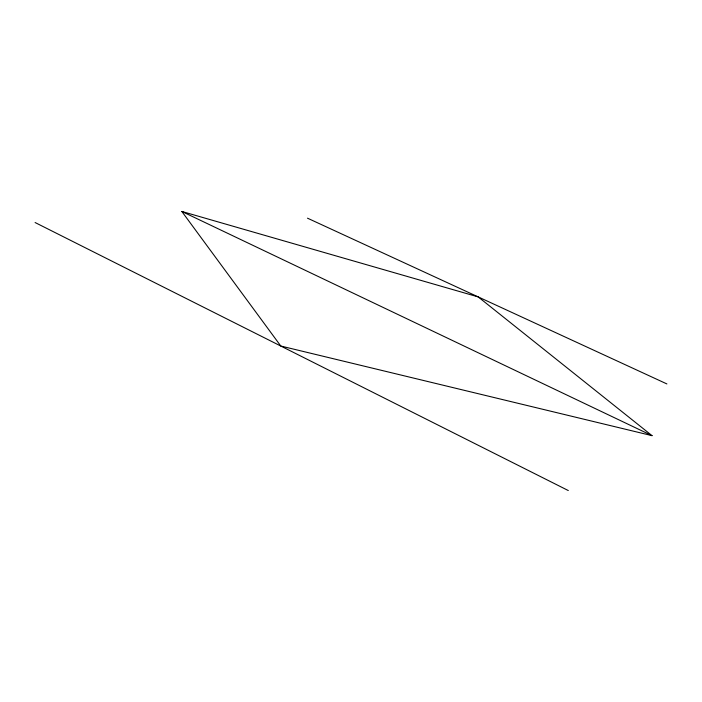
<?xml version="1.0" encoding="UTF-8"?>
<svg xmlns="http://www.w3.org/2000/svg" width="702" height="702" viewBox="0 0 702 702"><rect width="100%" height="100%" fill="white"/><g stroke="black" fill="none" stroke-linecap="round" stroke-linejoin="round"><path stroke-width="1.05" d="M652.053 435.661L280.8 346.033L181.818 211.451L478.185 296.902L652.053 435.661L181.818 211.451M307.485 218.173L666.9 383.933M35.1 222.534L568.295 490.549"/></g></svg>
